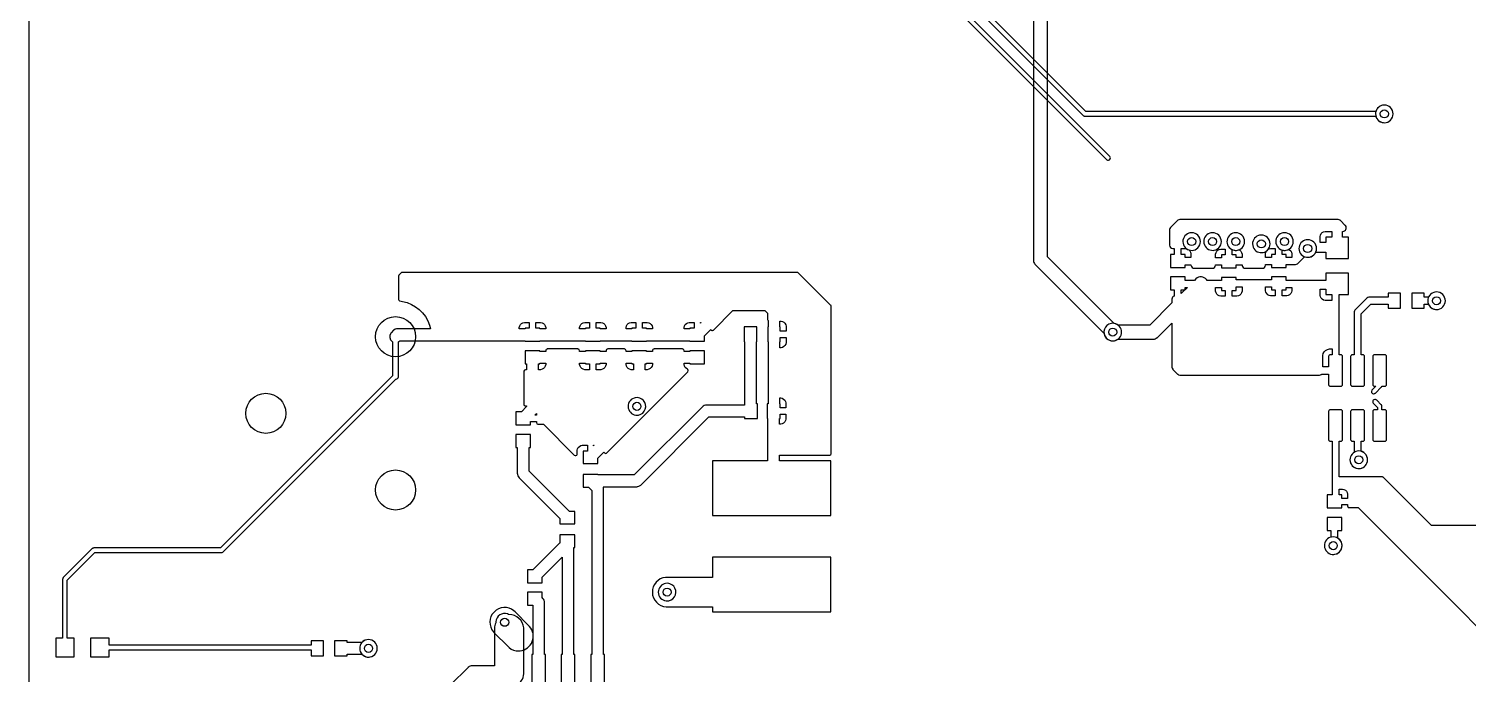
# Model space of a CAD drawing. Header units: millimetres. Extents: x 0 to 170, y 0 to 220.
# Drawn here: x 0 to 62, y 73.7 to 101.5 of the extents above; entities that cross this region are included whole.
import ezdxf

# ---------------------------------------------------------------- set-up
doc = ezdxf.new("R2010")
doc.units = ezdxf.units.MM

msp = doc.modelspace()

# ---------------------------------------------------------------- linework, layer by layer
at = {"layer": '16_copper'}
msp.add_lwpolyline([(43.285, 102.198), (43.285, 91.51), (43.286, 91.498), (43.286, 91.486, 0.144215), (43.348, 91.325), (43.355, 91.317, 0.015626), (43.367, 91.303), (43.374, 91.294), (46.326, 88.343), (46.328, 88.326, 0.376373), (46.725, 88.022), (46.774, 88.028, 0.82068), (46.774, 88.772), (46.757, 88.774), (43.895, 91.636), (43.895, 102.198)], format="xyb", dxfattribs=at)
for points in [[(58.474, 97.428, 1), (58.326, 98.172), (58.278, 98.159, 0.876976), (58.425, 97.422)], [(50.174, 91.928, 1), (50.026, 92.672), (49.978, 92.659, 0.876976), (50.125, 91.922)], [(51.074, 91.928, 1), (50.926, 92.672), (50.878, 92.659, 0.876976), (51.025, 91.922)], [(52.074, 91.928, 1), (51.926, 92.672), (51.878, 92.659, 0.876976), (52.025, 91.922)], [(53.174, 91.828, 1), (53.026, 92.572), (52.978, 92.559, 0.876976), (53.125, 91.822)], [(54.174, 91.928, 1), (54.026, 92.672), (53.978, 92.659, 0.876976), (54.125, 91.922)], [(55.174, 91.628, 1), (55.026, 92.372), (54.978, 92.359, 0.876976), (55.125, 91.622)], [(60.724, 89.378, 1), (60.576, 90.122), (60.528, 90.109, 0.876976), (60.675, 89.372)], [(26.274, 84.828, 1), (26.126, 85.572), (26.078, 85.559, 0.876976), (26.225, 84.822)], [(57.374, 82.528, 1), (57.226, 83.272), (57.178, 83.259, 0.876976), (57.325, 82.522)], [(56.274, 78.828, 1), (56.126, 79.572), (56.078, 79.559, 0.876976), (56.225, 78.822)], [(27.574, 76.828, 1), (27.426, 77.572), (27.378, 77.559, 0.876976), (27.525, 76.822)], [(21.168, 74.669, 0.607214), (21.578, 75.719), (21.549, 75.749), (20.949, 76.349), (20.902, 76.391, 0.920724), (20.022, 75.481), (20.051, 75.451), (20.651, 74.851), (20.698, 74.809, 0.175402), (21.105, 74.665)], [(14.709, 74.405, 1), (14.561, 75.149), (14.513, 75.136, 0.876976), (14.659, 74.399)]]:
    msp.add_lwpolyline(points, format="xyb", close=True, dxfattribs=at)
at = {"layer": '1_copper'}
for points in [[(27.509, 115.65), (45.429, 97.729), (45.435, 97.725), (45.44, 97.72, 0.125734), (45.486, 97.701), (45.494, 97.7), (45.497, 97.7), (45.498, 97.7), (45.5, 97.7), (58.035, 97.7), (58.041, 97.678, 0.339454), (58.425, 97.422), (58.474, 97.428, 1), (58.326, 98.172), (58.278, 98.159, 0.233169), (58.041, 97.922), (58.035, 97.9), (45.541, 97.9), (27.621, 115.821)], [(24.8, 72.935), (24.8, 74.515), (24.759, 74.515), (24.759, 81.688), (24.757, 81.707), (24.756, 81.727, 0.000657), (24.756, 81.727), (24.753, 81.739), (26.193, 81.739), (26.212, 81.74), (26.232, 81.742, 0.118891), (26.342, 81.787), (26.372, 81.813), (26.372, 81.813), (26.372, 81.813), (29.305, 84.746), (30.835, 84.746), (30.835, 84.685), (31.395, 84.685), (31.395, 85.315), (31.347, 85.315), (31.347, 87.978), (31.36, 87.978), (31.36, 88.622), (30.825, 88.622), (30.825, 87.978), (30.838, 87.978), (30.838, 85.315), (30.835, 85.315), (30.835, 85.254), (29.2, 85.254), (29.181, 85.252), (29.161, 85.251, 0.118891), (29.051, 85.206), (29.021, 85.18), (29.02, 85.18), (29.02, 85.18), (26.087, 82.246), (24.522, 82.246), (24.522, 82.26), (23.878, 82.26), (23.878, 81.725), (24.108, 81.725), (24.251, 81.582), (24.251, 74.515), (24.21, 74.515), (24.21, 72.935)], [(73.5, 80.064), (60.426, 80.064), (58.345, 82.145), (58.341, 82.148, 0.17873), (58.3, 82.163), (56.452, 82.163), (56.452, 83.7), (56.535, 83.7), (56.554, 83.705), (56.571, 83.715), (56.585, 83.729), (56.595, 83.746), (56.6, 83.765), (56.6, 84.985), (56.595, 85.004), (56.585, 85.021), (56.571, 85.035), (56.554, 85.045), (56.535, 85.05), (56.065, 85.05), (56.046, 85.045), (56.029, 85.035), (56.015, 85.021), (56.005, 85.004), (56, 84.985), (56, 83.765), (56.005, 83.746), (56.015, 83.729), (56.029, 83.715), (56.046, 83.705), (56.065, 83.7), (56.148, 83.7), (56.148, 81.385), (55.935, 81.385), (55.935, 80.825), (56.565, 80.825), (56.565, 80.978), (56.819, 80.978), (56.819, 80.9), (56.82, 80.892), (56.822, 80.88), (56.822, 80.88), (56.822, 80.88, 0.078538), (56.831, 80.863), (56.831, 80.863), (56.831, 80.863), (56.838, 80.855), (56.845, 80.849), (56.845, 80.849), (56.845, 80.849), (56.855, 80.844), (56.862, 80.84), (56.862, 80.84), (56.862, 80.84), (56.882, 80.837), (56.882, 80.837), (56.882, 80.837), (57.274, 80.837), (66.855, 71.255)], [(22.26, 72.935), (22.26, 74.515), (22.219, 74.515), (22.219, 76.75), (22.217, 76.77), (22.216, 76.789, 0.118891), (22.171, 76.9), (22.145, 76.93), (22.145, 76.93), (22.145, 76.93), (22.115, 76.96), (22.115, 77.195), (21.485, 77.195), (21.485, 76.635), (21.711, 76.635), (21.711, 74.515), (21.67, 74.515), (21.67, 72.935)], [(21.007, 73.171, 0.253264), (21.329, 73.683), (21.33, 73.725), (21.33, 75.595), (21.327, 75.658, 0.389968), (20.685, 76.23), (20.668, 76.24), (20.622, 76.259, 0.493146), (20.122, 75.925), (20.122, 75.875, 0.097534), (20.061, 75.637), (20.06, 75.595), (20.06, 74.029), (19.125, 74.029), (19.113, 74.029), (19.101, 74.028, 0.144215), (18.94, 73.967), (18.932, 73.96, 0.015626), (18.918, 73.948), (18.909, 73.94), (18.184, 73.216)]]:
    msp.add_lwpolyline(points, format="xyb", dxfattribs=at)
for points in [[(46.521, 95.802, 0.546726), (46.58, 95.96), (46.571, 95.971), (30.581, 111.961), (30.575, 111.965), (30.57, 111.97, 0.125734), (30.524, 111.989), (30.516, 111.99), (30.513, 111.99), (30.512, 111.99), (30.51, 111.99), (7.395, 111.99), (7.395, 112.212), (6.86, 112.212), (6.86, 111.568), (7.395, 111.568), (7.395, 111.79), (30.469, 111.79), (46.429, 95.829), (46.449, 95.814, 0.125733), (46.497, 95.8)], [(54.978, 91.641, 0.376373), (55.44, 91.832), (55.446, 91.848), (55.885, 91.848), (55.885, 91.564), (56.855, 91.564), (56.855, 92.485), (56.6, 92.485), (56.6, 92.739), (56.609, 92.739, 0.631677), (56.727, 92.988), (56.716, 92.999), (56.508, 93.208), (56.503, 93.211), (56.499, 93.216, 0.153125), (56.416, 93.252), (56.4, 93.252), (49.6, 93.252), (49.594, 93.252), (49.589, 93.252, 0.153128), (49.504, 93.218), (49.492, 93.208), (49.192, 92.908), (49.189, 92.903), (49.184, 92.899, 0.153125), (49.148, 92.816), (49.148, 92.8), (49.148, 92.151), (49.148, 92.147), (49.148, 92.143, 0.370187), (49.284, 91.999), (49.3, 91.999), (49.348, 91.999), (49.348, 91.745), (49.185, 91.745), (49.185, 91.185), (49.815, 91.185), (49.815, 91.292), (50.069, 91.292), (50.07, 91.281), (50.072, 91.269, 0.327385), (50.205, 91.148), (50.221, 91.148), (50.979, 91.148), (50.983, 91.148), (50.987, 91.148, 0.370187), (51.131, 91.284), (51.131, 91.292), (51.385, 91.292), (51.385, 91.165), (52.015, 91.165), (52.015, 91.292), (52.269, 91.292), (52.27, 91.281), (52.272, 91.269, 0.327385), (52.405, 91.148), (52.421, 91.148), (53.129, 91.148), (53.133, 91.148), (53.137, 91.148, 0.370187), (53.281, 91.284), (53.281, 91.3), (53.281, 91.312), (53.535, 91.312), (53.535, 91.185), (54.165, 91.185), (54.165, 91.312), (54.565, 91.312), (54.57, 91.313), (54.576, 91.313, 0.153117), (54.661, 91.346), (54.672, 91.357), (54.963, 91.647)], [(52.015, 91.617), (52.015, 91.725), (51.852, 91.725), (51.852, 91.952), (51.878, 91.941, 0.131651), (52.074, 91.928), (52.122, 91.941), (52.137, 91.947), (52.171, 91.928), (52.218, 91.881), (52.251, 91.823), (52.269, 91.758), (52.269, 91.617)], [(54.165, 91.617), (54.165, 91.745), (54.002, 91.745), (54.002, 91.935), (54.026, 91.928, 0.131651), (54.222, 91.941), (54.268, 91.96), (54.283, 91.969), (54.321, 91.948), (54.368, 91.901), (54.401, 91.843), (54.419, 91.778), (54.419, 91.617)], [(15.863, 88.537), (15.844, 88.536, 0.118891), (15.733, 88.49), (15.703, 88.464), (15.703, 88.464), (15.703, 88.464), (15.62, 88.382), (15.595, 88.351, 0.4137), (15.65, 87.997), (15.673, 87.983), (15.673, 86.514), (8.259, 79.1), (2.8, 79.1), (2.793, 79.099), (2.786, 79.099, 0.125733), (2.74, 79.08), (2.733, 79.074), (2.732, 79.073), (2.731, 79.072), (2.729, 79.071), (1.488, 77.83), (1.484, 77.824), (1.479, 77.819, 0.125734), (1.46, 77.773), (1.459, 77.764), (1.459, 77.762), (1.459, 77.761), (1.459, 77.759), (1.459, 75.218), (1.159, 75.218), (1.159, 74.418), (1.959, 74.418), (1.959, 75.218), (1.659, 75.218), (1.659, 77.717), (2.841, 78.9), (8.3, 78.9), (8.307, 78.901), (8.314, 78.901, 0.125733), (8.36, 78.92), (8.367, 78.926), (8.368, 78.927), (8.369, 78.928), (8.371, 78.929), (15.816, 86.375), (15.826, 86.376, 0.284783), (15.923, 86.468), (15.927, 86.5), (15.927, 87.983), (15.949, 87.996), (15.98, 88.022), (15.988, 88.031), (21.385, 88.031), (21.385, 88.005), (22.015, 88.005), (22.015, 88.031), (23.985, 88.031), (23.985, 88.005), (24.615, 88.005), (24.615, 88.031), (25.985, 88.031), (25.985, 88.005), (26.615, 88.005), (26.615, 88.031), (28.485, 88.031), (28.485, 88.005), (29.115, 88.005), (29.115, 88.24), (29.379, 88.505), (29.381, 88.502, 0.407985), (29.481, 88.48), (29.483, 88.482), (29.484, 88.482), (29.484, 88.482), (29.491, 88.487), (29.493, 88.489), (29.493, 88.49), (29.494, 88.49), (30.33, 89.327), (31.714, 89.327), (31.827, 89.214), (31.827, 88.949), (31.827, 88.943), (31.828, 88.936, 0.175568), (31.853, 88.893), (31.854, 88.893), (31.854, 88.622), (31.84, 88.622), (31.84, 87.978), (31.854, 87.978), (31.854, 85.315), (31.805, 85.315), (31.805, 84.685), (31.831, 84.685), (31.831, 82.85), (29.45, 82.85), (29.45, 80.5), (34.55, 80.5), (34.55, 82.85), (32.339, 82.85), (32.339, 83.104), (34.5, 83.104), (34.507, 83.105), (34.513, 83.105, 0.300446), (34.572, 83.161), (34.572, 83.166, 0.021213), (34.573, 83.172), (34.574, 83.177), (34.574, 89.5), (34.572, 89.507), (34.572, 89.512), (34.572, 89.514), (34.571, 89.52, 0.005322), (34.57, 89.521), (34.566, 89.53), (34.566, 89.531), (34.565, 89.532), (34.565, 89.532), (34.562, 89.539), (34.562, 89.54), (34.561, 89.541), (34.559, 89.543), (34.552, 89.552), (33.152, 90.952), (33.144, 90.958), (33.136, 90.964, 0.073107), (33.116, 90.972), (33.115, 90.972), (33.115, 90.972), (33.112, 90.972), (33.1, 90.974), (16.1, 90.974), (16.09, 90.972), (16.08, 90.971, 0.073089), (16.061, 90.962), (16.06, 90.962), (16.059, 90.961), (16.057, 90.959), (16.048, 90.952), (15.948, 90.852), (15.942, 90.844), (15.936, 90.836, 0.073107), (15.928, 90.816), (15.928, 90.815), (15.928, 90.815), (15.928, 90.812), (15.927, 90.8), (15.927, 89.813), (15.927, 89.811), (15.927, 89.809, 0.300439), (15.975, 89.744), (15.99, 89.74), (16.103, 89.725), (16.299, 89.672), (16.487, 89.595), (16.663, 89.493), (16.824, 89.369), (16.967, 89.226), (17.091, 89.065), (17.193, 88.889), (17.27, 88.701), (17.314, 88.539), (15.883, 88.539)], [(56.554, 86.075), (56.571, 86.085), (56.585, 86.099), (56.595, 86.116), (56.6, 86.135), (56.6, 87.355), (56.595, 87.374), (56.585, 87.391), (56.571, 87.405), (56.554, 87.415), (56.535, 87.42), (56.452, 87.42), (56.452, 90.015), (56.855, 90.015), (56.855, 90.936), (55.885, 90.936), (55.885, 90.628), (54.165, 90.628), (54.165, 90.775), (53.535, 90.775), (53.535, 90.648), (52.015, 90.648), (52.015, 90.755), (51.385, 90.755), (51.385, 90.628), (50.764, 90.628), (50.743, 90.659, 0.455395), (50.284, 90.691), (50.221, 90.628), (49.815, 90.628), (49.815, 90.775), (49.185, 90.775), (49.185, 90.215), (49.348, 90.215), (49.348, 89.951), (49.34, 89.949, 0.272177), (49.248, 89.825), (49.248, 89.809), (49.248, 89.654), (48.298, 88.705), (46.924, 88.705), (46.911, 88.715, 1), (46.489, 88.085), (46.532, 88.06, 0.267949), (46.911, 88.085), (46.924, 88.095), (48.425, 88.095), (48.437, 88.096), (48.449, 88.096, 0.144215), (48.609, 88.158), (48.617, 88.165, 0.015626), (48.632, 88.177), (48.64, 88.184), (49.248, 88.792), (49.248, 86.9), (49.248, 86.894), (49.248, 86.889, 0.153128), (49.282, 86.804), (49.292, 86.792), (49.492, 86.592), (49.497, 86.589), (49.501, 86.584, 0.153125), (49.584, 86.548), (49.6, 86.548), (55.594, 86.548), (55.597, 86.548), (55.601, 86.548, 0.153132), (55.687, 86.579), (55.695, 86.587), (55.701, 86.593), (56, 86.593), (56, 86.135), (56.005, 86.116), (56.015, 86.099), (56.029, 86.085), (56.046, 86.075), (56.065, 86.07), (56.535, 86.07)], [(57.504, 86.075), (57.521, 86.085), (57.535, 86.099), (57.545, 86.116), (57.55, 86.135), (57.55, 87.355), (57.545, 87.374), (57.535, 87.391), (57.521, 87.405), (57.504, 87.415), (57.485, 87.42), (57.402, 87.42), (57.402, 89.187), (57.813, 89.598), (58.565, 89.598), (58.565, 89.428), (59.1, 89.428), (59.1, 90.072), (58.565, 90.072), (58.565, 89.902), (57.75, 89.902), (57.744, 89.902), (57.739, 89.902, 0.153128), (57.654, 89.868), (57.642, 89.858), (57.142, 89.358), (57.139, 89.353), (57.134, 89.349, 0.153125), (57.098, 89.266), (57.098, 89.25), (57.098, 87.42), (57.015, 87.42), (56.996, 87.415), (56.979, 87.405), (56.965, 87.391), (56.955, 87.374), (56.95, 87.355), (56.95, 86.135), (56.955, 86.116), (56.965, 86.099), (56.979, 86.085), (56.996, 86.075), (57.015, 86.07), (57.485, 86.07)], [(60.724, 89.378, 1), (60.576, 90.122), (60.528, 90.109, 0.198914), (60.31, 89.918), (60.304, 89.902), (60.115, 89.902), (60.115, 90.072), (59.58, 90.072), (59.58, 89.428), (60.115, 89.428), (60.115, 89.598), (60.304, 89.598), (60.31, 89.582, 0.303347), (60.675, 89.372)], [(24.522, 82.97), (24.779, 83.228), (24.781, 83.225), (24.781, 83.222, 0.468086), (24.889, 83.187), (24.898, 83.195), (24.9, 83.196), (24.901, 83.197), (24.901, 83.198), (28.393, 86.689), (28.396, 86.693, 0.403629), (28.391, 86.795), (28.385, 86.799), (28.383, 86.801), (28.38, 86.802), (28.378, 86.804), (28.329, 86.832), (28.282, 86.879), (28.249, 86.937), (28.231, 87.002), (28.231, 87.061), (28.485, 87.061), (28.485, 87.035), (29.115, 87.035), (29.115, 87.595), (28.485, 87.595), (28.485, 87.569), (28.231, 87.569), (28.231, 87.6, 0.350328), (28.174, 87.672), (28.169, 87.672, 0.021236), (28.163, 87.673), (28.158, 87.674), (26.942, 87.674), (26.935, 87.673), (26.929, 87.672, 0.300446), (26.87, 87.616), (26.87, 87.611, 0.021213), (26.869, 87.605), (26.869, 87.6), (26.869, 87.569), (26.615, 87.569), (26.615, 87.595), (25.985, 87.595), (25.985, 87.569), (25.731, 87.569), (25.731, 87.6, 0.350328), (25.674, 87.672), (25.669, 87.672, 0.021236), (25.663, 87.673), (25.658, 87.674), (24.942, 87.674), (24.935, 87.673), (24.929, 87.672, 0.300446), (24.87, 87.616), (24.87, 87.611, 0.021213), (24.869, 87.605), (24.869, 87.6), (24.869, 87.569), (24.615, 87.569), (24.615, 87.595), (23.985, 87.595), (23.985, 87.569), (23.731, 87.569), (23.731, 87.6, 0.350328), (23.674, 87.672), (23.669, 87.672, 0.021236), (23.663, 87.673), (23.658, 87.674), (22.342, 87.674), (22.335, 87.673), (22.329, 87.672, 0.300446), (22.27, 87.616), (22.27, 87.611, 0.021213), (22.269, 87.605), (22.269, 87.6), (22.269, 87.569), (22.015, 87.569), (22.015, 87.595), (21.385, 87.595), (21.385, 87.035), (21.446, 87.035), (21.446, 86.781), (21.4, 86.781, 0.350328), (21.328, 86.724), (21.328, 86.719, 0.021236), (21.327, 86.713), (21.326, 86.708), (21.326, 85.292), (21.327, 85.286), (21.328, 85.279, 0.300446), (21.384, 85.22), (21.389, 85.22, 0.021213), (21.395, 85.219), (21.4, 85.219), (21.446, 85.219), (21.446, 85.19), (21.221, 84.965), (20.985, 84.965), (20.985, 84.405), (21.615, 84.405), (21.615, 84.545), (21.869, 84.545), (21.869, 84.5, 0.350328), (21.926, 84.428), (21.931, 84.428, 0.021213), (21.937, 84.427), (21.942, 84.427), (22.17, 84.427), (23.499, 83.098), (23.501, 83.096), (23.503, 83.093, 0.560368), (23.622, 83.133), (23.624, 83.145), (23.624, 83.148), (23.624, 83.149), (23.624, 83.149), (23.624, 83.308), (23.641, 83.373), (23.675, 83.431), (23.722, 83.478), (23.78, 83.512), (23.845, 83.529), (24.066, 83.529), (24.066, 83.275), (23.878, 83.275), (23.878, 82.74), (24.522, 82.74)], [(57.957, 85.744, 0.125733), (58.003, 85.763), (58.014, 85.772), (58.271, 86.029), (58.275, 86.035), (58.28, 86.04, 0.062622), (58.293, 86.062), (58.294, 86.067), (58.295, 86.07), (58.435, 86.07), (58.454, 86.075), (58.471, 86.085), (58.485, 86.099), (58.495, 86.116), (58.5, 86.135), (58.5, 87.355), (58.495, 87.374), (58.485, 87.391), (58.471, 87.405), (58.454, 87.415), (58.435, 87.42), (57.965, 87.42), (57.946, 87.415), (57.929, 87.405), (57.915, 87.391), (57.905, 87.374), (57.9, 87.355), (57.9, 86.135), (57.905, 86.116), (57.915, 86.099), (57.929, 86.085), (57.946, 86.075), (57.965, 86.07), (58.029, 86.07), (57.872, 85.914), (57.857, 85.894, 0.546723), (57.933, 85.744)], [(57.374, 82.528, 0.767329), (57.422, 83.259), (57.402, 83.264), (57.402, 83.7), (57.485, 83.7), (57.504, 83.705), (57.521, 83.715), (57.535, 83.729), (57.545, 83.746), (57.55, 83.765), (57.55, 84.985), (57.545, 85.004), (57.535, 85.021), (57.521, 85.035), (57.504, 85.045), (57.485, 85.05), (57.015, 85.05), (56.996, 85.045), (56.979, 85.035), (56.965, 85.021), (56.955, 85.004), (56.95, 84.985), (56.95, 83.765), (56.955, 83.746), (56.965, 83.729), (56.979, 83.715), (56.996, 83.705), (57.015, 83.7), (57.098, 83.7), (57.098, 83.22), (57.089, 83.215, 0.767325), (57.325, 82.522)], [(58.454, 83.705), (58.471, 83.715), (58.485, 83.729), (58.495, 83.746), (58.5, 83.765), (58.5, 84.985), (58.495, 85.004), (58.485, 85.021), (58.471, 85.035), (58.454, 85.045), (58.435, 85.05), (58.3, 85.05), (58.3, 85.2), (58.299, 85.207), (58.299, 85.214, 0.125733), (58.28, 85.26), (58.274, 85.267), (58.273, 85.268), (58.272, 85.269), (58.271, 85.271), (58.071, 85.471), (58.051, 85.486, 0.821885), (57.92, 85.34), (57.929, 85.329), (58.1, 85.159), (58.1, 85.05), (57.965, 85.05), (57.946, 85.045), (57.929, 85.035), (57.915, 85.021), (57.905, 85.004), (57.9, 84.985), (57.9, 83.765), (57.905, 83.746), (57.915, 83.729), (57.929, 83.715), (57.946, 83.705), (57.965, 83.7), (58.435, 83.7)], [(23.522, 80.675), (23.292, 80.675), (21.554, 82.413), (21.554, 83.435), (21.615, 83.435), (21.615, 83.995), (20.985, 83.995), (20.985, 83.435), (21.046, 83.435), (21.046, 82.308), (21.048, 82.288), (21.049, 82.268, 0.118891), (21.094, 82.158), (21.12, 82.128), (21.12, 82.128), (21.12, 82.128), (22.878, 80.37), (22.878, 80.14), (23.522, 80.14)], [(56.274, 78.828, 0.668179), (56.411, 79.515), (56.402, 79.52), (56.402, 79.855), (56.565, 79.855), (56.565, 80.415), (55.935, 80.415), (55.935, 79.855), (56.098, 79.855), (56.098, 79.564), (56.078, 79.559, 0.876976), (56.225, 78.822)], [(23.522, 79.125), (23.522, 79.66), (22.878, 79.66), (22.878, 79.313), (22.867, 79.306, 0.000658), (22.866, 79.306), (22.836, 79.28), (22.836, 79.28), (22.836, 79.28), (21.721, 78.165), (21.485, 78.165), (21.485, 77.605), (22.115, 77.605), (22.115, 77.84), (22.981, 78.706), (22.981, 74.515), (22.94, 74.515), (22.94, 72.935), (23.53, 72.935), (23.53, 74.515), (23.489, 74.515), (23.489, 79.125)], [(34.55, 78.7), (29.45, 78.7), (29.45, 77.835), (27.5, 77.835), (27.437, 77.832, 0.920724), (27.458, 76.566), (27.5, 76.565), (29.45, 76.565), (29.45, 76.35), (34.55, 76.35)], [(14.709, 74.405, 1), (14.561, 75.149), (14.513, 75.136, 0.098492), (14.385, 75.062), (14.354, 75.031), (13.71, 75.031), (13.71, 75.099), (13.175, 75.099), (13.175, 74.455), (13.71, 74.455), (13.71, 74.523), (14.354, 74.523), (14.385, 74.492, 0.198912), (14.659, 74.399)]]:
    msp.add_lwpolyline(points, format="xyb", close=True, dxfattribs=at)
for points in [[(55.631, 92.255), (55.631, 92.518), (55.648, 92.583), (55.682, 92.641), (55.729, 92.688), (55.787, 92.722), (55.851, 92.739), (56.14, 92.739), (56.14, 92.485), (55.885, 92.485), (55.885, 92.255)], [(49.815, 91.617), (49.815, 91.745), (49.652, 91.745), (49.652, 91.999), (49.848, 91.999), (49.884, 91.989), (49.889, 91.985), (49.932, 91.96), (49.977, 91.942), (50.018, 91.901), (50.051, 91.843), (50.069, 91.778), (50.069, 91.617)], [(51.131, 91.597), (51.131, 91.758), (51.149, 91.823), (51.182, 91.881), (51.229, 91.928), (51.287, 91.961), (51.352, 91.979), (51.548, 91.979), (51.548, 91.725), (51.385, 91.725), (51.385, 91.597)], [(53.281, 91.617), (53.281, 91.778), (53.299, 91.843), (53.332, 91.901), (53.336, 91.904), (53.35, 91.915), (53.385, 91.95), (53.386, 91.952), (53.437, 91.981), (53.502, 91.999), (53.698, 91.999), (53.698, 91.745), (53.535, 91.745), (53.535, 91.617)], [(49.652, 90.215), (49.809, 90.215), (49.652, 90.059)], [(49.815, 90.323), (49.917, 90.323), (49.815, 90.221)], [(51.352, 89.941), (51.287, 89.959), (51.229, 89.992), (51.182, 90.039), (51.149, 90.097), (51.131, 90.162), (51.131, 90.323), (51.385, 90.323), (51.385, 90.195), (51.548, 90.195), (51.548, 89.941)], [(51.852, 89.941), (51.852, 90.195), (52.015, 90.195), (52.015, 90.343), (52.269, 90.343), (52.269, 90.162), (52.251, 90.097), (52.218, 90.039), (52.171, 89.992), (52.113, 89.959), (52.048, 89.941)], [(53.502, 89.961), (53.437, 89.979), (53.379, 90.012), (53.332, 90.059), (53.299, 90.117), (53.281, 90.182), (53.281, 90.343), (53.535, 90.343), (53.535, 90.215), (53.698, 90.215), (53.698, 89.961)], [(54.002, 89.961), (54.002, 90.215), (54.165, 90.215), (54.165, 90.323), (54.419, 90.323), (54.419, 90.182), (54.401, 90.117), (54.368, 90.059), (54.321, 90.012), (54.263, 89.979), (54.198, 89.961)], [(55.851, 89.761), (55.787, 89.778), (55.729, 89.812), (55.682, 89.859), (55.648, 89.917), (55.631, 89.982), (55.631, 90.245), (55.885, 90.245), (55.885, 90.015), (56.14, 90.015), (56.14, 89.761)], [(21.131, 88.539), (21.131, 88.598), (21.149, 88.663), (21.182, 88.721), (21.229, 88.768), (21.287, 88.801), (21.352, 88.819), (21.56, 88.819), (21.56, 88.565), (21.385, 88.565), (21.385, 88.539)], [(22.015, 88.539), (22.015, 88.565), (21.84, 88.565), (21.84, 88.819), (22.048, 88.819), (22.113, 88.801), (22.171, 88.768), (22.218, 88.721), (22.251, 88.663), (22.269, 88.598), (22.269, 88.539)], [(23.731, 88.539), (23.731, 88.598), (23.749, 88.663), (23.782, 88.721), (23.829, 88.768), (23.887, 88.801), (23.952, 88.819), (24.16, 88.819), (24.16, 88.565), (23.985, 88.565), (23.985, 88.539)], [(24.615, 88.539), (24.615, 88.565), (24.44, 88.565), (24.44, 88.819), (24.648, 88.819), (24.713, 88.801), (24.771, 88.768), (24.818, 88.721), (24.851, 88.663), (24.869, 88.598), (24.869, 88.539)], [(25.731, 88.539), (25.731, 88.598), (25.749, 88.663), (25.782, 88.721), (25.829, 88.768), (25.887, 88.801), (25.952, 88.819), (26.16, 88.819), (26.16, 88.565), (25.985, 88.565), (25.985, 88.539)], [(26.615, 88.539), (26.615, 88.565), (26.44, 88.565), (26.44, 88.819), (26.648, 88.819), (26.713, 88.801), (26.771, 88.768), (26.818, 88.721), (26.851, 88.663), (26.869, 88.598), (26.869, 88.539)], [(28.231, 88.539), (28.231, 88.598), (28.249, 88.663), (28.282, 88.721), (28.329, 88.768), (28.387, 88.801), (28.452, 88.819), (28.66, 88.819), (28.66, 88.565), (28.485, 88.565), (28.485, 88.539)], [(28.94, 88.819), (28.975, 88.819), (28.94, 88.784)], [(32.375, 88.434), (32.375, 88.622), (32.361, 88.622), (32.361, 88.876), (32.408, 88.876), (32.473, 88.859), (32.531, 88.825), (32.578, 88.778), (32.612, 88.72), (32.629, 88.655), (32.629, 88.434)], [(32.361, 87.724), (32.361, 87.978), (32.375, 87.978), (32.375, 88.166), (32.629, 88.166), (32.629, 87.945), (32.612, 87.88), (32.578, 87.822), (32.531, 87.775), (32.473, 87.741), (32.408, 87.724)], [(55.746, 86.897), (55.746, 87.388), (55.768, 87.472), (55.812, 87.547), (55.873, 87.608), (55.948, 87.652), (56.032, 87.674), (56.148, 87.674), (56.148, 87.42), (56.065, 87.42), (56.046, 87.415), (56.029, 87.405), (56.015, 87.391), (56.005, 87.374), (56, 87.355), (56, 86.897)], [(21.954, 87.035), (22.015, 87.035), (22.015, 87.061), (22.269, 87.061), (22.269, 87.002), (22.251, 86.937), (22.218, 86.879), (22.171, 86.832), (22.113, 86.799), (22.048, 86.781), (21.954, 86.781)], [(23.952, 86.781), (23.887, 86.799), (23.829, 86.832), (23.782, 86.879), (23.749, 86.937), (23.731, 87.002), (23.731, 87.061), (23.985, 87.061), (23.985, 87.035), (24.16, 87.035), (24.16, 86.781)], [(24.44, 87.035), (24.615, 87.035), (24.615, 87.061), (24.869, 87.061), (24.869, 87.002), (24.851, 86.937), (24.818, 86.879), (24.771, 86.832), (24.713, 86.799), (24.648, 86.781), (24.44, 86.781)], [(25.952, 86.781), (25.887, 86.799), (25.829, 86.832), (25.782, 86.879), (25.749, 86.937), (25.731, 87.002), (25.731, 87.061), (25.985, 87.061), (25.985, 87.035), (26.046, 87.035), (26.046, 86.781)], [(26.554, 87.035), (26.615, 87.035), (26.615, 87.061), (26.869, 87.061), (26.869, 87.002), (26.851, 86.937), (26.818, 86.879), (26.771, 86.832), (26.713, 86.799), (26.648, 86.781), (26.554, 86.781)], [(32.365, 85.14), (32.365, 85.315), (32.361, 85.315), (32.361, 85.569), (32.398, 85.569), (32.463, 85.551), (32.521, 85.518), (32.568, 85.471), (32.601, 85.413), (32.619, 85.348), (32.619, 85.14)], [(21.869, 84.825), (21.799, 84.825), (21.869, 84.894)], [(32.339, 84.431), (32.339, 84.685), (32.365, 84.685), (32.365, 84.86), (32.619, 84.86), (32.619, 84.652), (32.601, 84.587), (32.568, 84.529), (32.521, 84.482), (32.463, 84.449), (32.398, 84.431)], [(24.334, 83.529), (24.362, 83.529), (24.334, 83.5)], [(56.565, 81.232), (56.565, 81.385), (56.452, 81.385), (56.452, 81.639), (56.598, 81.639), (56.663, 81.621), (56.721, 81.588), (56.768, 81.541), (56.801, 81.483), (56.819, 81.418), (56.819, 81.232)], [(3.459, 74.718), (12.16, 74.718), (12.16, 74.455), (12.695, 74.455), (12.695, 75.099), (12.16, 75.099), (12.16, 74.918), (3.459, 74.918), (3.459, 75.218), (2.659, 75.218), (2.659, 74.418), (3.459, 74.418)]]:
    msp.add_lwpolyline(points, close=True, dxfattribs=at)
at = {"layer": 'drills_PTH'}
for centre in [(15.8, 88.202), (10.212, 84.9), (15.8, 81.598)]:
    msp.add_circle(centre, 0.864, dxfattribs=at)
at = {"layer": 'drills_via_1_16'}
for centre in [(58.4, 97.8), (50.1, 92.3), (51, 92.3), (52, 92.3), (54.1, 92.3), (53.1, 92.2), (55.1, 92), (60.65, 89.75), (46.7, 88.4), (26.2, 85.2), (57.3, 82.9), (56.2, 79.2), (27.5, 77.2), (20.5, 75.9), (14.635, 74.777)]:
    msp.add_circle(centre, 0.175, dxfattribs=at)
at = {"layer": 'outline'}
msp.add_lwpolyline([(0, 0), (170, 0), (170, 220), (0, 220), (0, 0)], close=True, dxfattribs=at)

doc.saveas('drawing.dxf')
